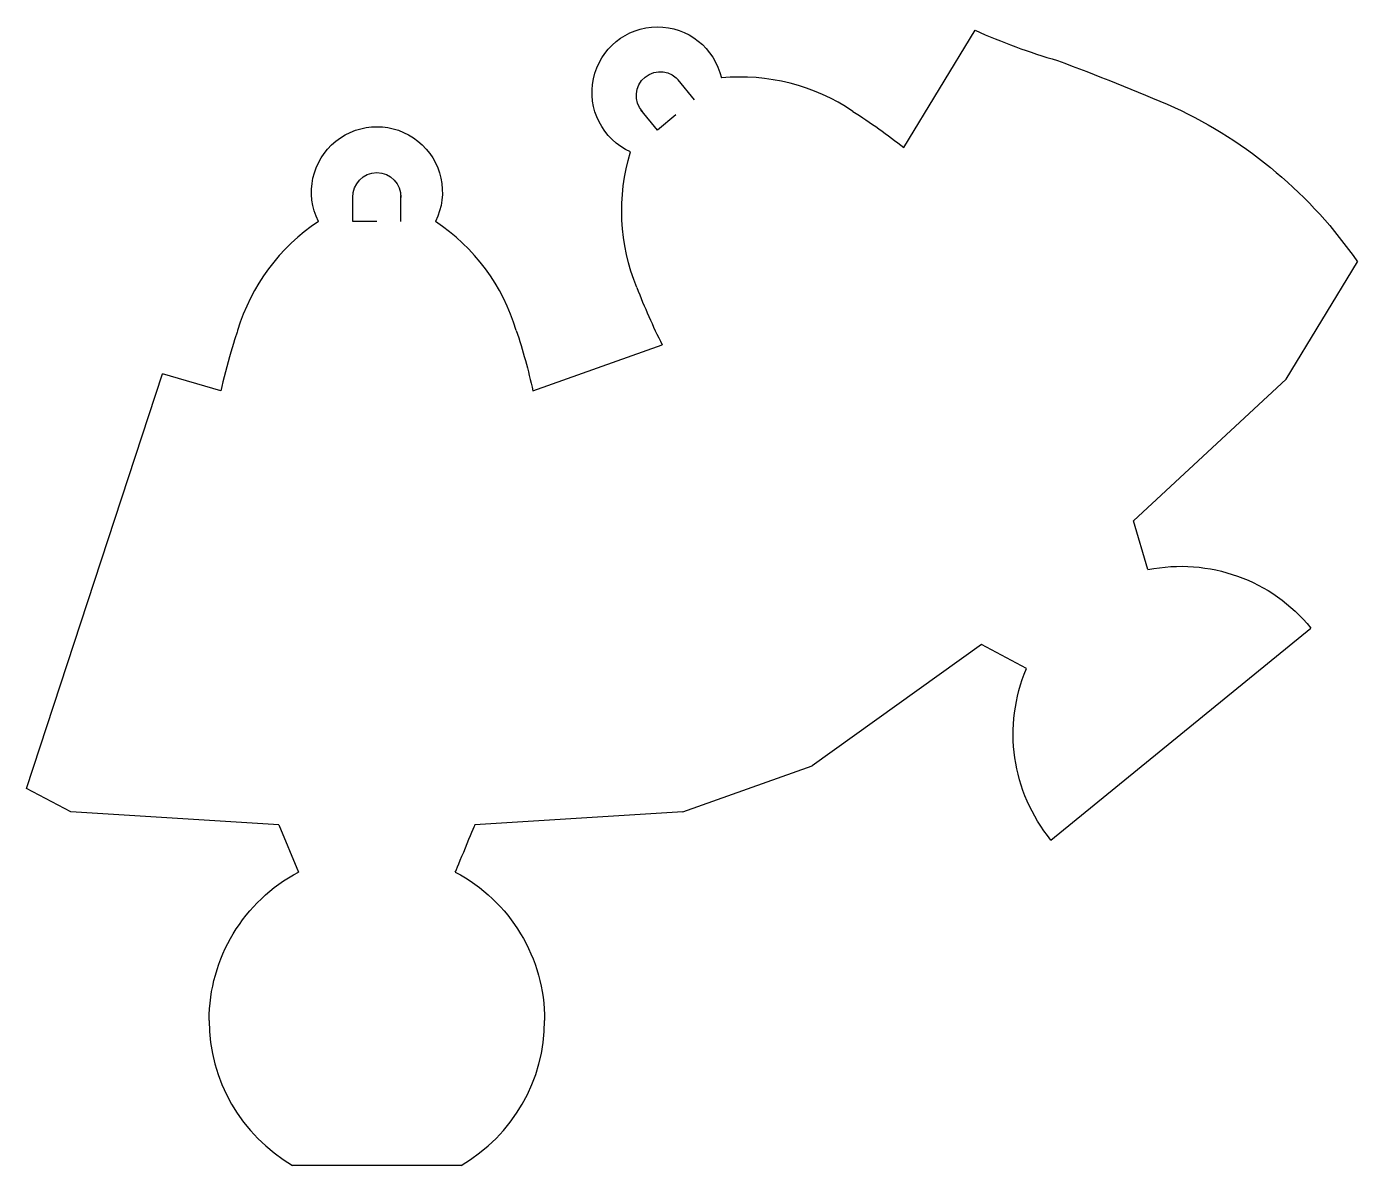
# Model space of a CAD drawing. Header units: centimetres. Extents: x -10.3 to 10.3, y -8.8 to 8.8.
import ezdxf

# ---------------------------------------------------------------- set-up
doc = ezdxf.new("R2010")
doc.units = ezdxf.units.CM
doc.header["$MEASUREMENT"] = 0
doc.layers.add('Camada 1', color=7, linetype='Continuous')

msp = doc.modelspace()

# ---------------------------------------------------------------- linework, layer by layer
at = {"layer": 'Camada 1', "lineweight": 25}
for points, knots in [([(-0.94873, 6.87008), (-1.38307, 7.06529), (-1.62268, 7.53702), (-1.52412, 8.003), (-1.52412, 8.003), (-1.42572, 8.46883), (-1.01567, 8.80315), (-0.5395, 8.80604), (-0.5395, 8.80604), (-0.06333, 8.80877), (0.35037, 8.47941), (0.45459, 8.01457)], [0, 0, 0, 0, 0.25, 0.25, 0.25, 0.25, 0.5, 0.5, 0.5, 0.5, 1, 1, 1, 1]), ([(4.37799, 8.75222), (4.79196, 8.56661), (5.21802, 8.41022), (5.65368, 8.28412), (5.65368, 8.28412), (6.26254, 8.05922), (6.86515, 7.81755), (7.46084, 7.55961), (7.46084, 7.55961), (8.60096, 7.03031), (9.57843, 6.20529), (10.29199, 5.17042)], [0, 0, 0, 0, 0.25, 0.25, 0.25, 0.25, 0.5, 0.5, 0.5, 0.5, 1, 1, 1, 1]), ([(-0.76664, 7.49336), (-0.90772, 7.65097), (-0.88867, 7.89426), (-0.72476, 8.02803), (-0.72476, 8.02803), (-0.56101, 8.16159), (-0.31862, 8.1313), (-0.19271, 7.96159)], [0, 0, 0, 0, 0.33333333, 0.33333333, 0.33333333, 0.33333333, 1, 1, 1, 1]), ([(-5.77804, 5.79502), (-5.99119, 6.22111), (-5.87877, 6.73784), (-5.50795, 7.03674), (-5.50795, 7.03674), (-5.13706, 7.33538), (-4.60818, 7.33538), (-4.23734, 7.03674), (-4.23734, 7.03674), (-3.86671, 6.73787), (-3.75424, 6.22111), (-3.96725, 5.79502)], [0, 0, 0, 0, 0.25, 0.25, 0.25, 0.25, 0.5, 0.5, 0.5, 0.5, 1, 1, 1, 1]), ([(-5.24297, 6.1629), (-5.25276, 6.3743), (-5.08401, 6.55078), (-4.87287, 6.55078), (-4.87287, 6.55078), (-4.6612, 6.55078), (-4.49272, 6.3743), (-4.50235, 6.1629)], [0, 0, 0, 0, 0.33333333, 0.33333333, 0.33333333, 0.33333333, 1, 1, 1, 1]), ([(-5.77804, 5.79502), (-6.37796, 5.39497), (-6.81994, 4.799), (-7.02854, 4.10878), (-7.02854, 4.10878), (-7.02854, 4.10878), (-7.2156, 3.52572), (-7.28545, 3.17499)], [0, 0, 0, 0, 0.33333333, 0.33333333, 0.33333333, 0.33333333, 1, 1, 1, 1])]:
    msp.add_open_spline(points, degree=3, knots=knots, dxfattribs=at)
for points in [[(3.27865, 6.93689), (3.27865, 6.93689), (4.37799, 8.75222), (4.37799, 8.75222)], [(2.48927, 7.49809), (1.89163, 7.90105), (1.17223, 8.08377), (0.45462, 8.01453)], [(0.03978, 7.67629), (0.03978, 7.67629), (-0.21419, 7.988), (-0.21419, 7.988)], [(-0.53408, 7.20814), (-0.53408, 7.20814), (-0.78829, 7.51971), (-0.78829, 7.51971)], [(-0.24713, 7.44229), (-0.24713, 7.44229), (-0.53408, 7.20814), (-0.53408, 7.20814)], [(2.48927, 7.49809), (2.76161, 7.32418), (3.025, 7.13685), (3.27868, 6.93688)], [(-0.85197, 4.77312), (-1.12661, 5.43963), (-1.16071, 6.18105), (-0.94875, 6.87008)], [(-5.24297, 5.79502), (-5.24297, 5.79502), (-5.24297, 6.19703), (-5.24297, 6.19703)], [(-4.50232, 5.79502), (-4.50232, 5.79502), (-4.50232, 6.19703), (-4.50232, 6.19703)], [(-4.87284, 5.79502), (-4.87284, 5.79502), (-5.24297, 5.79502), (-5.24297, 5.79502)], [(-2.71702, 4.10878), (-2.92559, 4.799), (-3.3676, 5.395), (-3.96726, 5.79502)], [(9.19259, 3.35533), (9.19259, 3.35533), (10.29199, 5.17042), (10.29199, 5.17042)], [(-0.85197, 4.77312), (-0.73645, 4.47134), (-0.60599, 4.17561), (-0.46097, 3.88695)], [(-2.71702, 4.10878), (-2.61598, 3.80207), (-2.53028, 3.49029), (-2.46008, 3.17499)], [(-2.46008, 3.17496), (-2.46008, 3.17496), (-0.46097, 3.88695), (-0.46097, 3.88695)], [(-10.29074, -2.97724), (-10.29074, -2.97724), (-8.18881, 3.43685), (-8.18881, 3.43685)], [(-7.28545, 3.17496), (-7.28545, 3.17496), (-8.18881, 3.43685), (-8.18881, 3.43685)], [(9.19259, 3.35533), (9.19259, 3.35533), (6.82798, 1.16574), (6.82798, 1.16574)], [(7.0529, 0.41025), (7.0529, 0.41025), (6.82798, 1.16574), (6.82798, 1.16574)], [(7.05291, 0.41025), (7.99604, 0.59929), (8.96622, 0.25139), (9.57394, -0.49407)], [(5.5523, -3.774), (5.5523, -3.774), (9.57393, -0.49407), (9.57393, -0.49407)], [(4.47872, -0.75045), (4.47872, -0.75045), (1.85837, -2.62643), (1.85837, -2.62643)], [(5.1736, -1.12253), (5.1736, -1.12253), (4.47872, -0.75045), (4.47872, -0.75045)], [(5.55229, -3.774), (4.94433, -3.02872), (4.79868, -2.00825), (5.17359, -1.12253)], [(-0.14075, -3.33834), (-0.14075, -3.33834), (1.85837, -2.62643), (1.85837, -2.62643)], [(-9.605, -3.33834), (-9.605, -3.33834), (-10.29074, -2.97724), (-10.29074, -2.97724)], [(-6.38854, -3.54064), (-6.38854, -3.54064), (-9.605, -3.33834), (-9.605, -3.33834)], [(-0.14075, -3.33834), (-0.14075, -3.33834), (-3.35702, -3.54064), (-3.35702, -3.54064)], [(-6.38854, -3.54064), (-6.38854, -3.54064), (-6.08527, -4.26835), (-6.08527, -4.26835)], [(-3.66013, -4.26835), (-3.64396, -4.23596), (-3.35702, -3.54064), (-3.35702, -3.54064)], [(-7.46753, -6.56245), (-7.46753, -5.60074), (-6.93561, -4.71767), (-6.08524, -4.26835)], [(-3.66013, -4.26835), (-2.81002, -4.71767), (-2.27834, -5.60074), (-2.27834, -6.56245)], [(-7.46753, -6.56245), (-7.46753, -7.48688), (-6.9757, -8.34156), (-6.17644, -8.80604)], [(-3.569, -8.80603), (-2.7698, -8.34155), (-2.27834, -7.4869), (-2.27834, -6.56244)], [(-3.569, -8.80603), (-3.569, -8.80603), (-6.17645, -8.80603), (-6.17645, -8.80603)]]:
    msp.add_open_spline(points, degree=3, dxfattribs=at)

doc.saveas('drawing.dxf')
